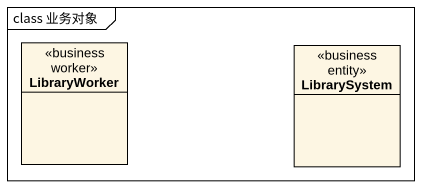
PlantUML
@startuml
mainframe class 业务对象
hide circle
hide empty members
class LibraryWorker <<business worker>>
class LibrarySystem <<business entity>>
@enduml
